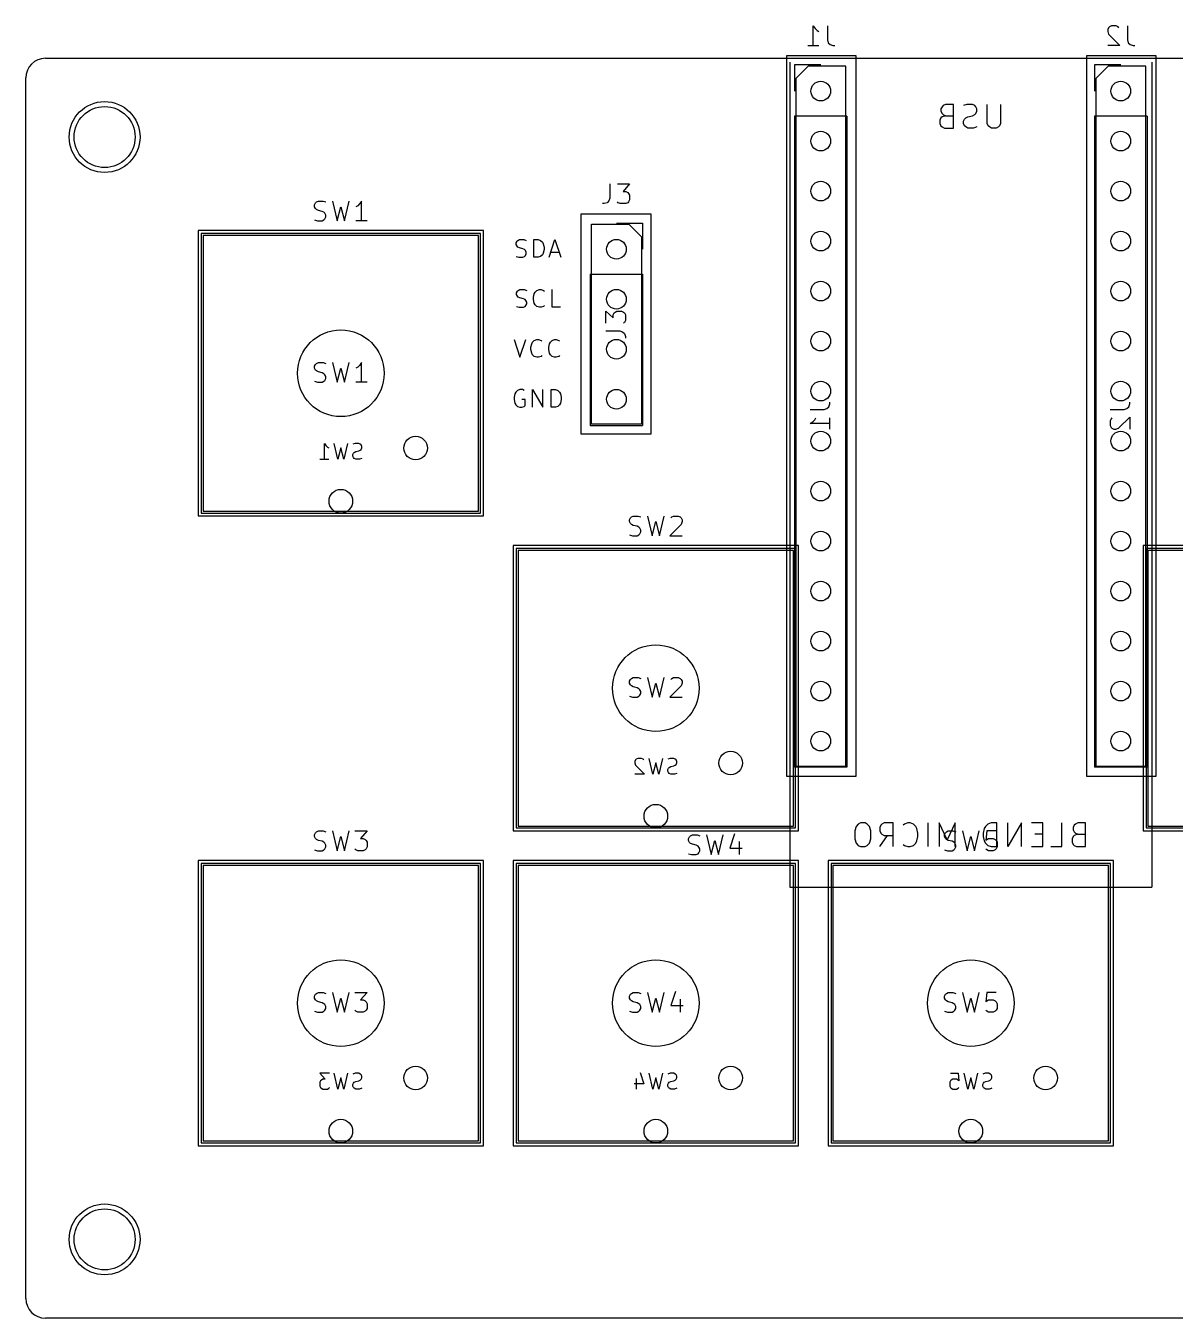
# Model space of a CAD drawing. Extents: x 0 to 96, y -64 to 1.6.
# Drawn here: x 0 to 58.4, y -64 to 1.6 of the extents above; entities that cross this region are included whole.
import ezdxf

# ---------------------------------------------------------------- set-up
doc = ezdxf.new("R2010")
doc.units = 0
for name, color, linetype in [('BLACK', 7, 'CONTINUOUS'), ('GRAY2', 8, 'CONTINUOUS'), ('GRAY3', 9, 'CONTINUOUS'), ('LORANGE', 41, 'CONTINUOUS'), ('LYELLOW', 51, 'CONTINUOUS'), ('WHITE', 7, 'CONTINUOUS')]:
    doc.layers.add(name, color=color, linetype=linetype)

msp = doc.modelspace()

# ---------------------------------------------------------------- linework, layer by layer
at = {"layer": 'BLACK'}
for centre, radius in [((40.38, -1.667), 0.5), ((55.62, -1.667), 0.5), ((4, -4), 1.549999), ((40.38, -4.207), 0.5), ((55.62, -4.207), 0.5), ((40.38, -6.747), 0.5), ((55.62, -6.747), 0.5), ((40.38, -9.287), 0.5), ((55.62, -9.287), 0.5), ((30, -9.7), 0.5), ((30, -12.24), 0.5), ((40.38, -11.827), 0.5), ((55.62, -11.827), 0.5), ((16, -16), 2.199999), ((30, -14.78), 0.5), ((40.38, -14.367), 0.5), ((55.62, -14.367), 0.5), ((40.38, -16.907), 0.5), ((55.62, -16.907), 0.5), ((30, -17.32), 0.5), ((40.38, -19.447), 0.5), ((55.62, -19.447), 0.5), ((19.8, -19.8), 0.6), ((40.38, -21.987), 0.5), ((55.62, -21.987), 0.5), ((16, -22.5), 0.6), ((40.38, -24.527), 0.5), ((55.62, -24.527), 0.5), ((40.38, -27.067), 0.5), ((55.62, -27.067), 0.5), ((40.38, -29.607), 0.5), ((55.62, -29.607), 0.5), ((32, -32), 2.199999), ((40.38, -32.147), 0.5), ((55.62, -32.147), 0.5), ((40.38, -34.687), 0.5), ((55.62, -34.687), 0.5), ((35.8, -35.8), 0.6), ((32, -38.5), 0.6), ((16, -48), 2.199999), ((32, -48), 2.199999), ((48, -48), 2.199999), ((19.8, -51.8), 0.6), ((35.8, -51.8), 0.6), ((51.8, -51.8), 0.6), ((16, -54.5), 0.6), ((32, -54.5), 0.6), ((48, -54.5), 0.6), ((4, -60), 1.549999)]:
    msp.add_circle(centre, radius, dxfattribs=at)
at = {"layer": 'GRAY2', "linetype": 'CONTINUOUS'}
for p, q in [((39.745, -0.397), (39.11, -1.032)), ((41.65, -0.397), (39.745, -0.397)), ((41.65, -35.957), (41.65, -0.397)), ((54.985, -0.397), (54.35, -1.032)), ((56.89, -0.397), (54.985, -0.397)), ((56.89, -35.957), (56.89, -0.397)), ((39.11, -1.032), (39.11, -35.957)), ((54.35, -1.032), (54.35, -35.957)), ((40.691961, -17.796047), (40.7872, -17.700809)), ((40.7872, -17.700809), (40.834819, -17.557952)), ((40.834819, -17.557952), (40.834819, -17.462714)), ((55.931961, -17.796047), (56.0272, -17.700809)), ((56.0272, -17.700809), (56.074819, -17.557952)), ((56.074819, -17.557952), (56.074819, -17.462714)), ((39.834819, -17.843666), (40.549104, -17.843666)), ((39.977676, -18.462714), (40.072914, -18.367476)), ((40.072914, -18.367476), (40.120533, -18.272238)), ((40.549104, -17.843666), (40.691961, -17.796047)), ((40.834819, -18.843666), (40.834819, -18.272238)), ((55.074819, -17.843666), (55.789104, -17.843666)), ((55.122438, -18.319857), (55.074819, -18.415095)), ((55.170057, -18.272238), (55.122438, -18.319857)), ((55.50339, -18.796047), (56.074819, -18.224619)), ((55.789104, -17.843666), (55.931961, -17.796047)), ((56.074819, -18.224619), (56.074819, -18.843666)), ((39.834819, -18.557952), (39.977676, -18.462714)), ((40.834819, -18.557952), (39.834819, -18.557952)), ((55.074819, -18.415095), (55.074819, -18.65319)), ((55.074819, -18.65319), (55.122438, -18.748428)), ((55.122438, -18.748428), (55.170057, -18.796047)), ((55.170057, -18.796047), (55.265295, -18.843666)), ((55.265295, -18.843666), (55.360533, -18.843666)), ((55.360533, -18.843666), (55.50339, -18.796047)), ((39.11, -35.957), (41.65, -35.957)), ((54.35, -35.957), (56.89, -35.957))]:
    msp.add_line(p, q, dxfattribs=at)
at = {"layer": 'GRAY3', "linetype": 'CONTINUOUS'}
for p, q in [((28.73, -8.43), (30.635, -8.43)), ((28.73, -18.59), (28.73, -8.43)), ((30.635, -8.43), (31.27, -9.065)), ((9, -9), (9, -23)), ((23, -9), (9, -9)), ((23, -23), (23, -9)), ((31.27, -9.065), (31.27, -18.59)), ((29.454819, -13.46238), (29.454819, -12.843333)), ((29.454819, -12.843333), (29.835771, -13.176666)), ((29.835771, -13.033809), (29.88339, -12.938571)), ((29.835771, -13.176666), (29.835771, -13.033809)), ((29.88339, -12.938571), (29.931009, -12.890952)), ((29.931009, -12.890952), (30.026247, -12.843333)), ((30.026247, -12.843333), (30.264342, -12.843333)), ((30.264342, -12.843333), (30.35958, -12.890952)), ((30.35958, -12.890952), (30.4072, -12.938571)), ((30.4072, -12.938571), (30.454819, -13.033809)), ((30.454819, -13.033809), (30.454819, -13.319523)), ((30.4072, -13.414761), (30.35958, -13.46238)), ((30.454819, -13.319523), (30.4072, -13.414761)), ((29.454819, -13.843333), (30.169104, -13.843333)), ((30.169104, -13.843333), (30.311961, -13.890952)), ((30.311961, -13.890952), (30.4072, -13.98619)), ((30.4072, -13.98619), (30.454819, -14.129047)), ((30.454819, -14.129047), (30.454819, -14.224285)), ((14.666667, -15.645295), (14.714286, -15.550057)), ((14.666667, -15.740533), (14.666667, -15.645295)), ((14.714286, -15.835771), (14.666667, -15.740533)), ((14.714286, -15.550057), (14.761905, -15.502438)), ((14.761905, -15.502438), (14.857143, -15.454819)), ((14.857143, -15.454819), (15.095238, -15.454819)), ((15.095238, -15.454819), (15.238095, -15.502438)), ((15.571429, -15.454819), (15.809524, -16.454819)), ((15.809524, -16.454819), (16, -15.740533)), ((16, -15.740533), (16.190476, -16.454819)), ((16.190476, -16.454819), (16.428572, -15.454819)), ((16.857143, -15.692914), (16.761905, -15.740533)), ((16.952381, -15.597676), (16.857143, -15.692914)), ((17.047619, -15.454819), (16.952381, -15.597676)), ((17.047619, -16.454819), (17.047619, -15.454819)), ((14.666667, -16.4072), (14.809524, -16.454819)), ((14.761905, -15.88339), (14.714286, -15.835771)), ((14.857143, -15.931009), (14.761905, -15.88339)), ((15.047619, -15.978628), (14.857143, -15.931009)), ((15.142857, -16.026247), (15.047619, -15.978628)), ((15.047619, -16.454819), (15.142857, -16.4072)), ((15.190476, -16.073866), (15.142857, -16.026247)), ((15.142857, -16.4072), (15.190476, -16.35958)), ((15.238095, -16.169104), (15.190476, -16.073866)), ((15.190476, -16.35958), (15.238095, -16.264342)), ((15.238095, -16.264342), (15.238095, -16.169104)), ((14.809524, -16.454819), (15.047619, -16.454819)), ((17.333333, -16.454819), (16.761905, -16.454819)), ((31.27, -18.59), (28.73, -18.59)), ((9, -23), (23, -23)), ((25, -25), (25, -39)), ((39, -25), (25, -25)), ((39, -39), (39, -25)), ((57, -25), (57, -39)), ((71, -25), (57, -25)), ((30.714286, -31.550057), (30.761905, -31.502438)), ((30.761905, -31.502438), (30.857143, -31.454819)), ((30.857143, -31.454819), (31.095238, -31.454819)), ((31.095238, -31.454819), (31.238095, -31.502438)), ((31.571429, -31.454819), (31.809524, -32.454819)), ((32.190476, -32.454819), (32.428572, -31.454819)), ((32.761905, -31.550057), (32.809524, -31.502438)), ((32.809524, -31.502438), (32.904762, -31.454819)), ((32.904762, -31.454819), (33.142857, -31.454819)), ((33.142857, -31.454819), (33.238095, -31.502438)), ((33.238095, -31.502438), (33.285714, -31.550057)), ((30.666667, -31.645295), (30.714286, -31.550057)), ((30.666667, -31.740533), (30.666667, -31.645295)), ((30.714286, -31.835771), (30.666667, -31.740533)), ((30.761905, -31.88339), (30.714286, -31.835771)), ((30.857143, -31.931009), (30.761905, -31.88339)), ((31.047619, -31.978628), (30.857143, -31.931009)), ((31.142857, -32.026247), (31.047619, -31.978628)), ((31.190476, -32.073866), (31.142857, -32.026247)), ((31.238095, -32.169104), (31.190476, -32.073866)), ((31.809524, -32.454819), (32, -31.740533)), ((32, -31.740533), (32.190476, -32.454819)), ((33.285714, -31.88339), (32.714286, -32.454819)), ((33.285714, -31.550057), (33.333333, -31.645295)), ((33.333333, -31.740533), (33.285714, -31.88339)), ((33.333333, -31.645295), (33.333333, -31.740533)), ((30.666667, -32.4072), (30.809524, -32.454819)), ((30.809524, -32.454819), (31.047619, -32.454819)), ((31.047619, -32.454819), (31.142857, -32.4072)), ((31.142857, -32.4072), (31.190476, -32.35958)), ((31.190476, -32.35958), (31.238095, -32.264342)), ((31.238095, -32.264342), (31.238095, -32.169104)), ((32.714286, -32.454819), (33.333333, -32.454819)), ((25, -39), (39, -39)), ((57, -39), (71, -39)), ((9, -41), (9, -55)), ((23, -41), (9, -41)), ((23, -55), (23, -41)), ((25, -41), (25, -55)), ((39, -41), (25, -41)), ((39, -55), (39, -41)), ((41, -41), (41, -55)), ((55, -41), (41, -41)), ((55, -55), (55, -41)), ((14.666667, -47.645295), (14.714286, -47.550057)), ((14.666667, -47.740533), (14.666667, -47.645295)), ((14.714286, -47.835771), (14.666667, -47.740533)), ((14.714286, -47.550057), (14.761905, -47.502438)), ((14.761905, -47.88339), (14.714286, -47.835771)), ((14.761905, -47.502438), (14.857143, -47.454819)), ((14.857143, -47.931009), (14.761905, -47.88339)), ((14.857143, -47.454819), (15.095238, -47.454819)), ((15.095238, -47.454819), (15.238095, -47.502438)), ((15.571429, -47.454819), (15.809524, -48.454819)), ((15.809524, -48.454819), (16, -47.740533)), ((16, -47.740533), (16.190476, -48.454819)), ((16.190476, -48.454819), (16.428572, -47.454819)), ((16.714286, -47.454819), (17.333333, -47.454819)), ((17.333333, -47.454819), (17, -47.835771)), ((17, -47.835771), (17.142857, -47.835771)), ((17.142857, -47.835771), (17.238095, -47.88339)), ((17.238095, -47.88339), (17.285714, -47.931009)), ((30.666667, -47.645295), (30.714286, -47.550057)), ((30.666667, -47.740533), (30.666667, -47.645295)), ((30.714286, -47.835771), (30.666667, -47.740533)), ((30.714286, -47.550057), (30.761905, -47.502438)), ((30.761905, -47.88339), (30.714286, -47.835771)), ((30.761905, -47.502438), (30.857143, -47.454819)), ((30.857143, -47.931009), (30.761905, -47.88339)), ((30.857143, -47.454819), (31.095238, -47.454819)), ((31.095238, -47.454819), (31.238095, -47.502438)), ((31.571429, -47.454819), (31.809524, -48.454819)), ((31.809524, -48.454819), (32, -47.740533)), ((32, -47.740533), (32.190476, -48.454819)), ((32.190476, -48.454819), (32.428572, -47.454819)), ((33, -47.4072), (32.761905, -48.121485)), ((33.238095, -47.788152), (33.238095, -48.454819)), ((46.666667, -47.645295), (46.714286, -47.550057)), ((46.666667, -47.740533), (46.666667, -47.645295)), ((46.714286, -47.835771), (46.666667, -47.740533)), ((46.714286, -47.550057), (46.761905, -47.502438)), ((46.761905, -47.88339), (46.714286, -47.835771)), ((46.761905, -47.502438), (46.857143, -47.454819)), ((46.857143, -47.931009), (46.761905, -47.88339)), ((46.857143, -47.454819), (47.095238, -47.454819)), ((47.095238, -47.454819), (47.238095, -47.502438)), ((47.571429, -47.454819), (47.809524, -48.454819)), ((47.809524, -48.454819), (48, -47.740533)), ((48, -47.740533), (48.190476, -48.454819)), ((48.190476, -48.454819), (48.428572, -47.454819)), ((48.809524, -47.454819), (48.761905, -47.931009)), ((48.761905, -47.931009), (48.809524, -47.88339)), ((49.285714, -47.454819), (48.809524, -47.454819)), ((48.809524, -47.88339), (48.904762, -47.835771)), ((48.904762, -47.835771), (49.142857, -47.835771)), ((49.142857, -47.835771), (49.238095, -47.88339)), ((49.238095, -47.88339), (49.285714, -47.931009)), ((14.666667, -48.4072), (14.809524, -48.454819)), ((14.809524, -48.454819), (15.047619, -48.454819)), ((15.047619, -47.978628), (14.857143, -47.931009)), ((15.142857, -48.026247), (15.047619, -47.978628)), ((15.047619, -48.454819), (15.142857, -48.4072)), ((15.190476, -48.073866), (15.142857, -48.026247)), ((15.142857, -48.4072), (15.190476, -48.35958)), ((15.238095, -48.169104), (15.190476, -48.073866)), ((15.190476, -48.35958), (15.238095, -48.264342)), ((15.238095, -48.264342), (15.238095, -48.169104)), ((16.761905, -48.4072), (16.714286, -48.35958)), ((16.857143, -48.454819), (16.761905, -48.4072)), ((17.142857, -48.454819), (16.857143, -48.454819)), ((17.238095, -48.4072), (17.142857, -48.454819)), ((17.285714, -48.35958), (17.238095, -48.4072)), ((17.285714, -47.931009), (17.333333, -48.026247)), ((17.333333, -48.264342), (17.285714, -48.35958)), ((17.333333, -48.026247), (17.333333, -48.264342)), ((30.666667, -48.4072), (30.809524, -48.454819)), ((30.809524, -48.454819), (31.047619, -48.454819)), ((31.047619, -47.978628), (30.857143, -47.931009)), ((31.142857, -48.026247), (31.047619, -47.978628)), ((31.047619, -48.454819), (31.142857, -48.4072)), ((31.190476, -48.073866), (31.142857, -48.026247)), ((31.142857, -48.4072), (31.190476, -48.35958)), ((31.238095, -48.169104), (31.190476, -48.073866)), ((31.190476, -48.35958), (31.238095, -48.264342)), ((31.238095, -48.264342), (31.238095, -48.169104)), ((32.761905, -48.121485), (33.380952, -48.121485)), ((46.666667, -48.4072), (46.809524, -48.454819)), ((46.809524, -48.454819), (47.047619, -48.454819)), ((47.047619, -47.978628), (46.857143, -47.931009)), ((47.142857, -48.026247), (47.047619, -47.978628)), ((47.047619, -48.454819), (47.142857, -48.4072)), ((47.190476, -48.073866), (47.142857, -48.026247)), ((47.142857, -48.4072), (47.190476, -48.35958)), ((47.238095, -48.169104), (47.190476, -48.073866)), ((47.190476, -48.35958), (47.238095, -48.264342)), ((47.238095, -48.264342), (47.238095, -48.169104)), ((48.809524, -48.4072), (48.761905, -48.35958)), ((48.904762, -48.454819), (48.809524, -48.4072)), ((49.142857, -48.454819), (48.904762, -48.454819)), ((49.238095, -48.4072), (49.142857, -48.454819)), ((49.285714, -48.35958), (49.238095, -48.4072)), ((49.285714, -47.931009), (49.333333, -48.026247)), ((49.333333, -48.264342), (49.285714, -48.35958)), ((49.333333, -48.026247), (49.333333, -48.264342)), ((9, -55), (23, -55)), ((25, -55), (39, -55)), ((41, -55), (55, -55))]:
    msp.add_line(p, q, dxfattribs=at)
at = {"layer": 'LORANGE', "linetype": 'CONTINUOUS'}
for p, q in [((39.999047, 0.64818), (39.999047, 1.64818)), ((39.999047, 1.64818), (40.094285, 1.505323)), ((40.094285, 1.505323), (40.189523, 1.410085)), ((40.189523, 1.410085), (40.284761, 1.362466)), ((40.713333, 1.64818), (40.713333, 0.933895)), ((55.000952, 1.552942), (54.953333, 1.457704)), ((54.953333, 1.457704), (54.953333, 1.362466)), ((54.953333, 1.362466), (55.000952, 1.219609)), ((55.048571, 1.600561), (55.000952, 1.552942)), ((55.143809, 1.64818), (55.048571, 1.600561)), ((55.381904, 1.64818), (55.143809, 1.64818)), ((55.477142, 1.600561), (55.381904, 1.64818)), ((55.524761, 1.552942), (55.477142, 1.600561)), ((55.953333, 1.64818), (55.953333, 0.933895)), ((40.713333, 0.933895), (40.760952, 0.791038)), ((40.760952, 0.791038), (40.85619, 0.6958)), ((40.85619, 0.6958), (40.999047, 0.64818)), ((55.000952, 1.219609), (55.57238, 0.64818)), ((55.953333, 0.933895), (56.000952, 0.791038)), ((56.000952, 0.791038), (56.09619, 0.6958)), ((56.09619, 0.6958), (56.239047, 0.64818)), ((39.713333, 0.64818), (40.284761, 0.64818)), ((40.999047, 0.64818), (41.094285, 0.64818)), ((55.57238, 0.64818), (54.953333, 0.64818)), ((56.239047, 0.64818), (56.334285, 0.64818)), ((38.8, -0.2), (38.8, -42.1)), ((39.05, -0.337), (39.05, -1.667)), ((40.38, -0.337), (39.05, -0.337)), ((54.29, -0.337), (54.29, -1.667)), ((55.62, -0.337), (54.29, -0.337)), ((57.2, -0.2), (57.2, -42.1)), ((46.542857, -2.459028), (46.485714, -2.573314)), ((46.485714, -2.573314), (46.485714, -2.6876)), ((46.6, -2.401885), (46.542857, -2.459028)), ((46.714285, -2.344742), (46.6, -2.401885)), ((47.114285, -2.344742), (46.714285, -2.344742)), ((47.114285, -3.544742), (47.114285, -2.344742)), ((47.799999, -2.344742), (47.628571, -2.401885)), ((48.085714, -2.344742), (47.799999, -2.344742)), ((48.199999, -2.401885), (48.085714, -2.344742)), ((48.257142, -2.459028), (48.199999, -2.401885)), ((48.314285, -2.573314), (48.257142, -2.459028)), ((48.314285, -2.6876), (48.314285, -2.573314)), ((48.828571, -3.316171), (48.828571, -2.344742)), ((49.514285, -2.344742), (49.514285, -3.316171)), ((39.05, -2.937), (39.05, -36.017)), ((41.71, -2.937), (39.05, -2.937)), ((41.71, -2.937), (41.71, -36.017)), ((46.485714, -3.030457), (46.428571, -3.144742)), ((46.428571, -3.144742), (46.428571, -3.316171)), ((46.485714, -2.6876), (46.542857, -2.801885)), ((46.542857, -2.973314), (46.485714, -3.030457)), ((46.542857, -2.801885), (46.6, -2.859028)), ((46.714285, -2.916171), (46.542857, -2.973314)), ((46.6, -2.859028), (46.714285, -2.916171)), ((46.714285, -2.916171), (47.114285, -2.916171)), ((47.628571, -3.201885), (47.685714, -3.0876)), ((47.628571, -3.316171), (47.628571, -3.201885)), ((47.685714, -3.0876), (47.742857, -3.030457)), ((47.742857, -3.030457), (47.857142, -2.973314)), ((47.857142, -2.973314), (48.085714, -2.916171)), ((48.085714, -2.916171), (48.199999, -2.859028)), ((48.199999, -2.859028), (48.257142, -2.801885)), ((48.257142, -2.801885), (48.314285, -2.6876)), ((54.29, -2.937), (54.29, -36.017)), ((56.95, -2.937), (54.29, -2.937)), ((56.95, -2.937), (56.95, -36.017)), ((46.428571, -3.316171), (46.485714, -3.430457)), ((46.485714, -3.430457), (46.542857, -3.4876)), ((46.542857, -3.4876), (46.657142, -3.544742)), ((46.657142, -3.544742), (47.114285, -3.544742)), ((47.685714, -3.430457), (47.628571, -3.316171)), ((47.742857, -3.4876), (47.685714, -3.430457)), ((47.857142, -3.544742), (47.742857, -3.4876)), ((48.142857, -3.544742), (47.857142, -3.544742)), ((48.314285, -3.4876), (48.142857, -3.544742)), ((48.885714, -3.430457), (48.828571, -3.316171)), ((48.942857, -3.4876), (48.885714, -3.430457)), ((49.057142, -3.544742), (48.942857, -3.4876)), ((49.285714, -3.544742), (49.057142, -3.544742)), ((49.4, -3.4876), (49.285714, -3.544742)), ((49.457142, -3.430457), (49.4, -3.4876)), ((49.514285, -3.316171), (49.457142, -3.430457)), ((15.161904, -20.362295), (15.161904, -19.562295)), ((15.161904, -19.562295), (15.238095, -19.67658)), ((15.238095, -19.67658), (15.314285, -19.752771)), ((15.847619, -20.362295), (15.657143, -19.562295)), ((16.342857, -19.562295), (16.152381, -20.362295)), ((16.723809, -19.562295), (16.609524, -19.60039)), ((16.914286, -19.562295), (16.723809, -19.562295)), ((16.990476, -19.60039), (16.914286, -19.562295)), ((17.028571, -19.638485), (16.990476, -19.60039)), ((17.066667, -19.714676), (17.028571, -19.638485)), ((15.314285, -19.752771), (15.390476, -19.790866)), ((16, -19.790866), (15.847619, -20.362295)), ((16.152381, -20.362295), (16, -19.790866)), ((16.609524, -20.133723), (16.647619, -20.057533)), ((16.609524, -20.209914), (16.609524, -20.133723)), ((16.647619, -20.286104), (16.609524, -20.209914)), ((16.647619, -20.057533), (16.685714, -20.019438)), ((16.685714, -20.3242), (16.647619, -20.286104)), ((16.685714, -20.019438), (16.761905, -19.981342)), ((16.761905, -20.362295), (16.685714, -20.3242)), ((16.761905, -19.981342), (16.914286, -19.943247)), ((16.914286, -19.943247), (16.990476, -19.905152)), ((17.066667, -20.3242), (16.952381, -20.362295)), ((16.990476, -19.905152), (17.028571, -19.867057)), ((17.028571, -19.867057), (17.066667, -19.790866)), ((17.066667, -19.790866), (17.066667, -19.714676)), ((14.933333, -20.362295), (15.390476, -20.362295)), ((16.952381, -20.362295), (16.761905, -20.362295)), ((30.971428, -35.638485), (30.933333, -35.714676)), ((30.933333, -35.714676), (30.933333, -35.790866)), ((30.933333, -35.790866), (30.971428, -35.905152)), ((31.009523, -35.60039), (30.971428, -35.638485)), ((30.971428, -35.905152), (31.428571, -36.362295)), ((31.085714, -35.562295), (31.009523, -35.60039)), ((31.27619, -35.562295), (31.085714, -35.562295)), ((31.35238, -35.60039), (31.27619, -35.562295)), ((31.390476, -35.638485), (31.35238, -35.60039)), ((31.847619, -36.362295), (31.657143, -35.562295)), ((32, -35.790866), (31.847619, -36.362295)), ((32.152381, -36.362295), (32, -35.790866)), ((32.342857, -35.562295), (32.152381, -36.362295)), ((32.723809, -35.562295), (32.609524, -35.60039)), ((32.609524, -36.133723), (32.647619, -36.057533)), ((32.647619, -36.057533), (32.685714, -36.019438)), ((32.685714, -36.019438), (32.761905, -35.981342)), ((32.914286, -35.562295), (32.723809, -35.562295)), ((32.761905, -35.981342), (32.914286, -35.943247)), ((32.990476, -35.60039), (32.914286, -35.562295)), ((32.914286, -35.943247), (32.990476, -35.905152)), ((33.028571, -35.638485), (32.990476, -35.60039)), ((32.990476, -35.905152), (33.028571, -35.867057)), ((33.066667, -35.714676), (33.028571, -35.638485)), ((33.028571, -35.867057), (33.066667, -35.790866)), ((33.066667, -35.790866), (33.066667, -35.714676)), ((41.71, -36.017), (39.05, -36.017)), ((56.95, -36.017), (54.29, -36.017)), ((31.428571, -36.362295), (30.933333, -36.362295)), ((32.609524, -36.209914), (32.609524, -36.133723)), ((32.647619, -36.286104), (32.609524, -36.209914)), ((32.685714, -36.3242), (32.647619, -36.286104)), ((32.761905, -36.362295), (32.685714, -36.3242)), ((32.952381, -36.362295), (32.761905, -36.362295)), ((33.066667, -36.3242), (32.952381, -36.362295)), ((42.171427, -39.016171), (42.114284, -39.244742)), ((42.114284, -39.244742), (42.114284, -39.644742)), ((42.285713, -38.901885), (42.171427, -39.016171)), ((42.399998, -38.844742), (42.285713, -38.901885)), ((42.62857, -38.844742), (42.399998, -38.844742)), ((42.742856, -38.901885), (42.62857, -38.844742)), ((42.857141, -39.016171), (42.742856, -38.901885)), ((42.914284, -39.244742), (42.857141, -39.016171)), ((42.914284, -39.644742), (42.914284, -39.244742)), ((43.42857, -38.959028), (43.371427, -39.073314)), ((43.371427, -39.073314), (43.371427, -39.244742)), ((43.371427, -39.244742), (43.42857, -39.359028)), ((43.485713, -38.901885), (43.42857, -38.959028)), ((43.42857, -39.359028), (43.485713, -39.416171)), ((43.599998, -38.844742), (43.485713, -38.901885)), ((44.057141, -38.844742), (43.599998, -38.844742)), ((44.057141, -40.044742), (44.057141, -38.844742)), ((44.62857, -38.901885), (44.571427, -38.959028)), ((44.799998, -38.844742), (44.62857, -38.901885)), ((44.914284, -38.844742), (44.799998, -38.844742)), ((45.085713, -38.901885), (44.914284, -38.844742)), ((45.199998, -39.016171), (45.085713, -38.901885)), ((45.257141, -39.130457), (45.199998, -39.016171)), ((45.314284, -39.359028), (45.257141, -39.130457)), ((45.314284, -39.530457), (45.314284, -39.359028)), ((45.82857, -40.044742), (45.82857, -38.844742)), ((46.799999, -39.701885), (46.399999, -38.844742)), ((46.399999, -38.844742), (46.399999, -40.044742)), ((47.199999, -38.844742), (46.799999, -39.701885)), ((47.199999, -40.044742), (47.199999, -38.844742)), ((48.685714, -39.130457), (48.628571, -39.359028)), ((48.628571, -39.359028), (48.628571, -39.530457)), ((48.742857, -39.016171), (48.685714, -39.130457)), ((48.857142, -38.901885), (48.742857, -39.016171)), ((49.028571, -38.844742), (48.857142, -38.901885)), ((49.314285, -38.844742), (49.028571, -38.844742)), ((49.314285, -40.044742), (49.314285, -38.844742)), ((50.571428, -38.844742), (49.885714, -40.044742)), ((49.885714, -40.044742), (49.885714, -38.844742)), ((50.571428, -40.044742), (50.571428, -38.844742)), ((51.657142, -38.844742), (51.085714, -38.844742)), ((51.657142, -40.044742), (51.657142, -38.844742)), ((52.628571, -40.044742), (52.628571, -38.844742)), ((53.257143, -38.959028), (53.2, -39.073314)), ((53.2, -39.073314), (53.2, -39.1876)), ((53.2, -39.1876), (53.257143, -39.301885)), ((53.314286, -38.901885), (53.257143, -38.959028)), ((53.257143, -39.301885), (53.314286, -39.359028)), ((53.428571, -38.844742), (53.314286, -38.901885)), ((53.314286, -39.359028), (53.428571, -39.416171)), ((53.828571, -38.844742), (53.428571, -38.844742)), ((53.828571, -40.044742), (53.828571, -38.844742)), ((42.114284, -39.644742), (42.171427, -39.873314)), ((42.171427, -39.873314), (42.285713, -39.9876)), ((42.285713, -39.9876), (42.399998, -40.044742)), ((42.399998, -40.044742), (42.62857, -40.044742)), ((42.62857, -40.044742), (42.742856, -39.9876)), ((42.742856, -39.9876), (42.857141, -39.873314)), ((42.857141, -39.873314), (42.914284, -39.644742)), ((43.371427, -40.044742), (43.771427, -39.473314)), ((43.485713, -39.416171), (43.599998, -39.473314)), ((43.599998, -39.473314), (44.057141, -39.473314)), ((44.571427, -39.930457), (44.62857, -39.9876)), ((44.62857, -39.9876), (44.799998, -40.044742)), ((44.799998, -40.044742), (44.914284, -40.044742)), ((44.914284, -40.044742), (45.085713, -39.9876)), ((45.085713, -39.9876), (45.199998, -39.873314)), ((45.199998, -39.873314), (45.257141, -39.759028)), ((45.257141, -39.759028), (45.314284, -39.530457)), ((48.628571, -39.530457), (48.685714, -39.759028)), ((48.685714, -39.759028), (48.742857, -39.873314)), ((48.742857, -39.873314), (48.857142, -39.9876)), ((48.857142, -39.9876), (49.028571, -40.044742)), ((49.028571, -40.044742), (49.314285, -40.044742)), ((51.085714, -40.044742), (51.657142, -40.044742)), ((51.657142, -39.416171), (51.257142, -39.416171)), ((52.057143, -40.044742), (52.628571, -40.044742)), ((53.2, -39.530457), (53.142857, -39.644742)), ((53.142857, -39.644742), (53.142857, -39.816171)), ((53.142857, -39.816171), (53.2, -39.930457)), ((53.257143, -39.473314), (53.2, -39.530457)), ((53.2, -39.930457), (53.257143, -39.9876)), ((53.428571, -39.416171), (53.257143, -39.473314)), ((53.257143, -39.9876), (53.371428, -40.044742)), ((53.371428, -40.044742), (53.828571, -40.044742)), ((53.428571, -39.416171), (53.828571, -39.416171)), ((38.8, -42.1), (57.2, -42.1)), ((15.428571, -51.562295), (14.933333, -51.562295)), ((14.933333, -51.562295), (15.199999, -51.867057)), ((15.847619, -52.362295), (15.657143, -51.562295)), ((16, -51.790866), (15.847619, -52.362295)), ((16.152381, -52.362295), (16, -51.790866)), ((16.342857, -51.562295), (16.152381, -52.362295)), ((16.723809, -51.562295), (16.609524, -51.60039)), ((16.914286, -51.562295), (16.723809, -51.562295)), ((16.990476, -51.60039), (16.914286, -51.562295)), ((17.028571, -51.638485), (16.990476, -51.60039)), ((17.066667, -51.714676), (17.028571, -51.638485)), ((17.028571, -51.867057), (17.066667, -51.790866)), ((17.066667, -51.790866), (17.066667, -51.714676)), ((31.009523, -51.828961), (31.009523, -52.362295)), ((31.199999, -51.5242), (31.390476, -52.095628)), ((31.847619, -52.362295), (31.657143, -51.562295)), ((32, -51.790866), (31.847619, -52.362295)), ((32.152381, -52.362295), (32, -51.790866)), ((32.342857, -51.562295), (32.152381, -52.362295)), ((32.723809, -51.562295), (32.609524, -51.60039)), ((32.914286, -51.562295), (32.723809, -51.562295)), ((32.990476, -51.60039), (32.914286, -51.562295)), ((33.028571, -51.638485), (32.990476, -51.60039)), ((33.066667, -51.714676), (33.028571, -51.638485)), ((33.028571, -51.867057), (33.066667, -51.790866)), ((33.066667, -51.790866), (33.066667, -51.714676)), ((46.971428, -51.562295), (47.35238, -51.562295)), ((47.35238, -51.562295), (47.390476, -51.943247)), ((47.847619, -52.362295), (47.657143, -51.562295)), ((48, -51.790866), (47.847619, -52.362295)), ((48.152381, -52.362295), (48, -51.790866)), ((48.342857, -51.562295), (48.152381, -52.362295)), ((48.723809, -51.562295), (48.609524, -51.60039)), ((48.914286, -51.562295), (48.723809, -51.562295)), ((48.990476, -51.60039), (48.914286, -51.562295)), ((49.028571, -51.638485), (48.990476, -51.60039)), ((49.066667, -51.714676), (49.028571, -51.638485)), ((49.028571, -51.867057), (49.066667, -51.790866)), ((49.066667, -51.790866), (49.066667, -51.714676)), ((14.971428, -51.943247), (14.933333, -52.019438)), ((14.933333, -52.019438), (14.933333, -52.209914)), ((14.933333, -52.209914), (14.971428, -52.286104)), ((15.009523, -51.905152), (14.971428, -51.943247)), ((14.971428, -52.286104), (15.009523, -52.3242)), ((15.085714, -51.867057), (15.009523, -51.905152)), ((15.009523, -52.3242), (15.085714, -52.362295)), ((15.199999, -51.867057), (15.085714, -51.867057)), ((15.085714, -52.362295), (15.314285, -52.362295)), ((15.314285, -52.362295), (15.390476, -52.3242)), ((15.390476, -52.3242), (15.428571, -52.286104)), ((16.609524, -52.133723), (16.647619, -52.057533)), ((16.609524, -52.209914), (16.609524, -52.133723)), ((16.647619, -52.286104), (16.609524, -52.209914)), ((16.647619, -52.057533), (16.685714, -52.019438)), ((16.685714, -52.3242), (16.647619, -52.286104)), ((16.685714, -52.019438), (16.761905, -51.981342)), ((16.761905, -52.362295), (16.685714, -52.3242)), ((16.761905, -51.981342), (16.914286, -51.943247)), ((16.952381, -52.362295), (16.761905, -52.362295)), ((16.914286, -51.943247), (16.990476, -51.905152)), ((17.066667, -52.3242), (16.952381, -52.362295)), ((16.990476, -51.905152), (17.028571, -51.867057)), ((31.390476, -52.095628), (30.895237, -52.095628)), ((32.609524, -52.133723), (32.647619, -52.057533)), ((32.609524, -52.209914), (32.609524, -52.133723)), ((32.647619, -52.286104), (32.609524, -52.209914)), ((32.647619, -52.057533), (32.685714, -52.019438)), ((32.685714, -52.3242), (32.647619, -52.286104)), ((32.685714, -52.019438), (32.761905, -51.981342)), ((32.761905, -52.362295), (32.685714, -52.3242)), ((32.761905, -51.981342), (32.914286, -51.943247)), ((32.952381, -52.362295), (32.761905, -52.362295)), ((32.914286, -51.943247), (32.990476, -51.905152)), ((33.066667, -52.3242), (32.952381, -52.362295)), ((32.990476, -51.905152), (33.028571, -51.867057)), ((46.971428, -51.943247), (46.933333, -52.019438)), ((46.933333, -52.019438), (46.933333, -52.209914)), ((46.933333, -52.209914), (46.971428, -52.286104)), ((47.009523, -51.905152), (46.971428, -51.943247)), ((46.971428, -52.286104), (47.009523, -52.3242)), ((47.085714, -51.867057), (47.009523, -51.905152)), ((47.009523, -52.3242), (47.085714, -52.362295)), ((47.27619, -51.867057), (47.085714, -51.867057)), ((47.085714, -52.362295), (47.27619, -52.362295)), ((47.35238, -51.905152), (47.27619, -51.867057)), ((47.27619, -52.362295), (47.35238, -52.3242)), ((47.390476, -51.943247), (47.35238, -51.905152)), ((47.35238, -52.3242), (47.390476, -52.286104)), ((48.609524, -52.133723), (48.647619, -52.057533)), ((48.609524, -52.209914), (48.609524, -52.133723)), ((48.647619, -52.286104), (48.609524, -52.209914)), ((48.647619, -52.057533), (48.685714, -52.019438)), ((48.685714, -52.3242), (48.647619, -52.286104)), ((48.685714, -52.019438), (48.761905, -51.981342)), ((48.761905, -52.362295), (48.685714, -52.3242)), ((48.761905, -51.981342), (48.914286, -51.943247)), ((48.952381, -52.362295), (48.761905, -52.362295)), ((48.914286, -51.943247), (48.990476, -51.905152)), ((49.066667, -52.3242), (48.952381, -52.362295)), ((48.990476, -51.905152), (49.028571, -51.867057))]:
    msp.add_line(p, q, dxfattribs=at)
at = {"layer": 'LYELLOW', "linetype": 'CONTINUOUS'}
for p, q in [((29.666666, -6.384819), (29.666666, -7.099104)), ((30.047619, -6.384819), (30.666666, -6.384819)), ((30.666666, -6.384819), (30.333333, -6.765771)), ((29.666666, -7.099104), (29.619047, -7.241961)), ((30.333333, -6.765771), (30.47619, -6.765771)), ((30.47619, -6.765771), (30.571428, -6.81339)), ((30.571428, -6.81339), (30.619047, -6.861009)), ((30.619047, -6.861009), (30.666666, -6.956247)), ((30.666666, -7.194342), (30.619047, -7.28958)), ((30.666666, -6.956247), (30.666666, -7.194342)), ((14.666667, -7.442695), (14.714286, -7.347457)), ((14.666667, -7.537933), (14.666667, -7.442695)), ((14.714286, -7.633171), (14.666667, -7.537933)), ((14.714286, -7.347457), (14.761905, -7.299838)), ((14.761905, -7.68079), (14.714286, -7.633171)), ((14.761905, -7.299838), (14.857143, -7.252219)), ((14.857143, -7.728409), (14.761905, -7.68079)), ((14.857143, -7.252219), (15.095238, -7.252219)), ((15.047619, -7.776028), (14.857143, -7.728409)), ((15.142857, -7.823647), (15.047619, -7.776028)), ((15.095238, -7.252219), (15.238095, -7.299838)), ((15.190476, -7.871266), (15.142857, -7.823647)), ((15.238095, -7.966504), (15.190476, -7.871266)), ((15.571429, -7.252219), (15.809524, -8.252219)), ((15.809524, -8.252219), (16, -7.537933)), ((16, -7.537933), (16.190476, -8.252219)), ((16.190476, -8.252219), (16.428572, -7.252219)), ((16.857143, -7.490314), (16.761905, -7.537933)), ((16.952381, -7.395076), (16.857143, -7.490314)), ((17.047619, -7.252219), (16.952381, -7.395076)), ((17.047619, -8.252219), (17.047619, -7.252219)), ((29.380952, -7.384819), (29.285714, -7.384819)), ((29.523809, -7.3372), (29.380952, -7.384819)), ((29.619047, -7.241961), (29.523809, -7.3372)), ((30.095238, -7.3372), (30.047619, -7.28958)), ((30.190476, -7.384819), (30.095238, -7.3372)), ((30.47619, -7.384819), (30.190476, -7.384819)), ((30.571428, -7.3372), (30.47619, -7.384819)), ((30.619047, -7.28958), (30.571428, -7.3372)), ((14.666667, -8.2046), (14.809524, -8.252219)), ((14.809524, -8.252219), (15.047619, -8.252219)), ((15.047619, -8.252219), (15.142857, -8.2046)), ((15.142857, -8.2046), (15.190476, -8.15698)), ((15.190476, -8.15698), (15.238095, -8.061742)), ((15.238095, -8.061742), (15.238095, -7.966504)), ((17.333333, -8.252219), (16.761905, -8.252219)), ((30, -8.37), (31.33, -8.37)), ((31.33, -8.37), (31.33, -9.7)), ((8.9, -8.9), (8.9, -23.1)), ((23.1, -8.9), (8.9, -8.9)), ((23.1, -23.1), (23.1, -8.9)), ((24.907142, -9.377385), (24.949999, -9.291671)), ((24.907142, -9.4631), (24.907142, -9.377385)), ((24.949999, -9.548814), (24.907142, -9.4631)), ((24.949999, -9.291671), (24.992856, -9.248814)), ((24.992856, -9.591671), (24.949999, -9.548814)), ((24.992856, -9.248814), (25.078571, -9.205957)), ((25.078571, -9.634528), (24.992856, -9.591671)), ((25.078571, -9.205957), (25.292856, -9.205957)), ((25.249999, -9.677385), (25.078571, -9.634528)), ((25.335714, -9.720242), (25.249999, -9.677385)), ((25.292856, -9.205957), (25.421428, -9.248814)), ((25.378571, -9.7631), (25.335714, -9.720242)), ((25.421428, -9.848814), (25.378571, -9.7631)), ((25.807142, -10.105957), (25.807142, -9.205957)), ((25.807142, -9.205957), (26.021428, -9.205957)), ((26.021428, -9.205957), (26.149999, -9.248814)), ((26.149999, -9.248814), (26.235714, -9.334528)), ((26.235714, -9.334528), (26.278571, -9.420242)), ((26.278571, -9.420242), (26.321428, -9.591671)), ((26.321428, -9.720242), (26.278571, -9.891671)), ((26.321428, -9.591671), (26.321428, -9.720242)), ((26.578571, -10.105957), (26.878571, -9.205957)), ((26.878571, -9.205957), (27.178571, -10.105957)), ((24.907142, -10.0631), (25.035714, -10.105957)), ((25.035714, -10.105957), (25.249999, -10.105957)), ((25.249999, -10.105957), (25.335714, -10.0631)), ((25.335714, -10.0631), (25.378571, -10.020242)), ((25.378571, -10.020242), (25.421428, -9.934528)), ((25.421428, -9.934528), (25.421428, -9.848814)), ((26.021428, -10.105957), (25.807142, -10.105957)), ((26.149999, -10.0631), (26.021428, -10.105957)), ((26.235714, -9.977385), (26.149999, -10.0631)), ((26.278571, -9.891671), (26.235714, -9.977385)), ((26.664285, -9.848814), (27.092857, -9.848814)), ((28.67, -10.97), (28.67, -18.65)), ((28.67, -10.97), (31.33, -10.97)), ((31.33, -10.97), (31.33, -18.65)), ((24.971428, -11.831671), (25.014285, -11.788814)), ((25.014285, -11.788814), (25.1, -11.745957)), ((25.1, -11.745957), (25.314285, -11.745957)), ((25.314285, -11.745957), (25.442857, -11.788814)), ((25.871428, -11.874528), (25.957143, -11.788814)), ((25.957143, -11.788814), (26.085714, -11.745957)), ((26.085714, -11.745957), (26.171428, -11.745957)), ((26.171428, -11.745957), (26.3, -11.788814)), ((26.3, -11.788814), (26.342857, -11.831671)), ((26.728571, -12.645957), (26.728571, -11.745957)), ((24.928571, -11.917385), (24.971428, -11.831671)), ((24.928571, -12.0031), (24.928571, -11.917385)), ((24.971428, -12.088814), (24.928571, -12.0031)), ((25.014285, -12.131671), (24.971428, -12.088814)), ((25.1, -12.174528), (25.014285, -12.131671)), ((25.271428, -12.217385), (25.1, -12.174528)), ((25.357143, -12.260242), (25.271428, -12.217385)), ((25.4, -12.3031), (25.357143, -12.260242)), ((25.442857, -12.388814), (25.4, -12.3031)), ((25.442857, -12.474528), (25.442857, -12.388814)), ((25.785714, -12.131671), (25.828571, -11.960242)), ((25.785714, -12.260242), (25.785714, -12.131671)), ((25.828571, -12.431671), (25.785714, -12.260242)), ((25.828571, -11.960242), (25.871428, -11.874528)), ((25.871428, -12.517385), (25.828571, -12.431671)), ((24.928571, -12.6031), (25.057143, -12.645957)), ((25.057143, -12.645957), (25.271428, -12.645957)), ((25.271428, -12.645957), (25.357143, -12.6031)), ((25.357143, -12.6031), (25.4, -12.560242)), ((25.4, -12.560242), (25.442857, -12.474528)), ((25.957143, -12.6031), (25.871428, -12.517385)), ((26.085714, -12.645957), (25.957143, -12.6031)), ((26.171428, -12.645957), (26.085714, -12.645957)), ((26.3, -12.6031), (26.171428, -12.645957)), ((26.342857, -12.560242), (26.3, -12.6031)), ((27.157143, -12.645957), (26.728571, -12.645957)), ((24.8, -14.285957), (25.1, -15.185957)), ((25.1, -15.185957), (25.4, -14.285957)), ((25.7, -14.500242), (25.742857, -14.414528)), ((25.742857, -14.414528), (25.828572, -14.328814)), ((25.828572, -14.328814), (25.957143, -14.285957)), ((25.957143, -14.285957), (26.042857, -14.285957)), ((26.042857, -14.285957), (26.171429, -14.328814)), ((26.171429, -14.328814), (26.214286, -14.371671)), ((26.6, -14.500242), (26.642857, -14.414528)), ((26.642857, -14.414528), (26.728572, -14.328814)), ((26.728572, -14.328814), (26.857143, -14.285957)), ((26.857143, -14.285957), (26.942857, -14.285957)), ((26.942857, -14.285957), (27.071429, -14.328814)), ((27.071429, -14.328814), (27.114286, -14.371671)), ((25.657143, -14.671671), (25.7, -14.500242)), ((25.657143, -14.800242), (25.657143, -14.671671)), ((25.7, -14.971671), (25.657143, -14.800242)), ((25.742857, -15.057385), (25.7, -14.971671)), ((25.828572, -15.1431), (25.742857, -15.057385)), ((26.557143, -14.671671), (26.6, -14.500242)), ((26.557143, -14.800242), (26.557143, -14.671671)), ((26.6, -14.971671), (26.557143, -14.800242)), ((26.642857, -15.057385), (26.6, -14.971671)), ((26.728572, -15.1431), (26.642857, -15.057385)), ((25.957143, -15.185957), (25.828572, -15.1431)), ((26.042857, -15.185957), (25.957143, -15.185957)), ((26.171429, -15.1431), (26.042857, -15.185957)), ((26.214286, -15.100242), (26.171429, -15.1431)), ((26.857143, -15.185957), (26.728572, -15.1431)), ((26.942857, -15.185957), (26.857143, -15.185957)), ((27.071429, -15.1431), (26.942857, -15.185957)), ((27.114286, -15.100242), (27.071429, -15.1431)), ((24.842857, -17.040242), (24.8, -17.211671)), ((24.885714, -16.954528), (24.842857, -17.040242)), ((24.971429, -16.868814), (24.885714, -16.954528)), ((25.1, -16.825957), (24.971429, -16.868814)), ((25.228572, -16.825957), (25.1, -16.825957)), ((25.314286, -16.868814), (25.228572, -16.825957)), ((25.742857, -17.725957), (25.742857, -16.825957)), ((25.742857, -16.825957), (26.257143, -17.725957)), ((26.257143, -17.725957), (26.257143, -16.825957)), ((26.685714, -17.725957), (26.685714, -16.825957)), ((26.685714, -16.825957), (26.9, -16.825957)), ((26.9, -16.825957), (27.028571, -16.868814)), ((27.028571, -16.868814), (27.114286, -16.954528)), ((27.114286, -16.954528), (27.157143, -17.040242)), ((27.157143, -17.040242), (27.2, -17.211671)), ((24.8, -17.211671), (24.8, -17.340242)), ((24.8, -17.340242), (24.842857, -17.511671)), ((24.842857, -17.511671), (24.885714, -17.597385)), ((24.885714, -17.597385), (24.971429, -17.6831)), ((24.971429, -17.6831), (25.1, -17.725957)), ((25.357143, -17.340242), (25.185714, -17.340242)), ((25.185714, -17.725957), (25.314286, -17.6831)), ((25.314286, -17.6831), (25.357143, -17.640242)), ((25.357143, -17.640242), (25.357143, -17.340242)), ((27.028571, -17.6831), (26.9, -17.725957)), ((27.114286, -17.597385), (27.028571, -17.6831)), ((27.157143, -17.511671), (27.114286, -17.597385)), ((27.2, -17.340242), (27.157143, -17.511671)), ((27.2, -17.211671), (27.2, -17.340242)), ((25.1, -17.725957), (25.185714, -17.725957)), ((26.9, -17.725957), (26.685714, -17.725957)), ((28.67, -18.65), (31.33, -18.65)), ((8.9, -23.1), (23.1, -23.1)), ((30.666667, -23.442695), (30.714286, -23.347457)), ((30.666667, -23.537933), (30.666667, -23.442695)), ((30.714286, -23.633171), (30.666667, -23.537933)), ((30.714286, -23.347457), (30.761905, -23.299838)), ((30.761905, -23.68079), (30.714286, -23.633171)), ((30.761905, -23.299838), (30.857143, -23.252219)), ((30.857143, -23.252219), (31.095238, -23.252219)), ((31.095238, -23.252219), (31.238095, -23.299838)), ((31.571429, -23.252219), (31.809524, -24.252219)), ((31.809524, -24.252219), (32, -23.537933)), ((32, -23.537933), (32.190476, -24.252219)), ((32.190476, -24.252219), (32.428572, -23.252219)), ((32.761905, -23.347457), (32.809524, -23.299838)), ((32.809524, -23.299838), (32.904762, -23.252219)), ((32.904762, -23.252219), (33.142857, -23.252219)), ((33.142857, -23.252219), (33.238095, -23.299838)), ((33.238095, -23.299838), (33.285714, -23.347457)), ((33.285714, -23.347457), (33.333333, -23.442695)), ((33.333333, -23.537933), (33.285714, -23.68079)), ((33.333333, -23.442695), (33.333333, -23.537933)), ((30.666667, -24.2046), (30.809524, -24.252219)), ((30.857143, -23.728409), (30.761905, -23.68079)), ((30.809524, -24.252219), (31.047619, -24.252219)), ((31.047619, -23.776028), (30.857143, -23.728409)), ((31.142857, -23.823647), (31.047619, -23.776028)), ((31.047619, -24.252219), (31.142857, -24.2046)), ((31.190476, -23.871266), (31.142857, -23.823647)), ((31.142857, -24.2046), (31.190476, -24.15698)), ((31.238095, -23.966504), (31.190476, -23.871266)), ((31.190476, -24.15698), (31.238095, -24.061742)), ((31.238095, -24.061742), (31.238095, -23.966504)), ((33.285714, -23.68079), (32.714286, -24.252219)), ((32.714286, -24.252219), (33.333333, -24.252219)), ((24.9, -24.9), (24.9, -39.1)), ((39.1, -24.9), (24.9, -24.9)), ((39.1, -39.1), (39.1, -24.9)), ((56.9, -24.9), (56.9, -39.1)), ((71.1, -24.9), (56.9, -24.9)), ((14.666667, -39.442695), (14.714286, -39.347457)), ((14.714286, -39.347457), (14.761905, -39.299838)), ((14.761905, -39.299838), (14.857143, -39.252219)), ((14.857143, -39.252219), (15.095238, -39.252219)), ((15.095238, -39.252219), (15.238095, -39.299838)), ((15.571429, -39.252219), (15.809524, -40.252219)), ((16.190476, -40.252219), (16.428572, -39.252219)), ((16.714286, -39.252219), (17.333333, -39.252219)), ((17.333333, -39.252219), (17, -39.633171)), ((24.9, -39.1), (39.1, -39.1)), ((46.666667, -39.442695), (46.714286, -39.347457)), ((46.714286, -39.347457), (46.761905, -39.299838)), ((46.761905, -39.299838), (46.857143, -39.252219)), ((46.857143, -39.252219), (47.095238, -39.252219)), ((47.095238, -39.252219), (47.238095, -39.299838)), ((47.571429, -39.252219), (47.809524, -40.252219)), ((48.190476, -40.252219), (48.428572, -39.252219)), ((48.809524, -39.252219), (48.761905, -39.728409)), ((49.285714, -39.252219), (48.809524, -39.252219)), ((56.9, -39.1), (71.1, -39.1)), ((14.666667, -39.537933), (14.666667, -39.442695)), ((14.714286, -39.633171), (14.666667, -39.537933)), ((14.761905, -39.68079), (14.714286, -39.633171)), ((14.857143, -39.728409), (14.761905, -39.68079)), ((15.047619, -39.776028), (14.857143, -39.728409)), ((15.142857, -39.823647), (15.047619, -39.776028)), ((15.190476, -39.871266), (15.142857, -39.823647)), ((15.238095, -39.966504), (15.190476, -39.871266)), ((15.238095, -40.061742), (15.238095, -39.966504)), ((15.809524, -40.252219), (16, -39.537933)), ((16, -39.537933), (16.190476, -40.252219)), ((17, -39.633171), (17.142857, -39.633171)), ((17.142857, -39.633171), (17.238095, -39.68079)), ((17.238095, -39.68079), (17.285714, -39.728409)), ((17.285714, -39.728409), (17.333333, -39.823647)), ((17.333333, -39.823647), (17.333333, -40.061742)), ((33.666667, -39.642695), (33.714286, -39.547457)), ((33.666667, -39.737933), (33.666667, -39.642695)), ((33.714286, -39.833171), (33.666667, -39.737933)), ((33.714286, -39.547457), (33.761905, -39.499838)), ((33.761905, -39.88079), (33.714286, -39.833171)), ((33.761905, -39.499838), (33.857143, -39.452219)), ((33.857143, -39.928409), (33.761905, -39.88079)), ((33.857143, -39.452219), (34.095238, -39.452219)), ((34.047619, -39.976028), (33.857143, -39.928409)), ((34.142857, -40.023647), (34.047619, -39.976028)), ((34.095238, -39.452219), (34.238095, -39.499838)), ((34.190476, -40.071266), (34.142857, -40.023647)), ((34.571429, -39.452219), (34.809524, -40.452219)), ((34.809524, -40.452219), (35, -39.737933)), ((35, -39.737933), (35.190476, -40.452219)), ((35.190476, -40.452219), (35.428572, -39.452219)), ((36, -39.4046), (35.761905, -40.118885)), ((36.238095, -39.785552), (36.238095, -40.452219)), ((46.666667, -39.537933), (46.666667, -39.442695)), ((46.714286, -39.633171), (46.666667, -39.537933)), ((46.761905, -39.68079), (46.714286, -39.633171)), ((46.857143, -39.728409), (46.761905, -39.68079)), ((47.047619, -39.776028), (46.857143, -39.728409)), ((47.142857, -39.823647), (47.047619, -39.776028)), ((47.190476, -39.871266), (47.142857, -39.823647)), ((47.238095, -39.966504), (47.190476, -39.871266)), ((47.238095, -40.061742), (47.238095, -39.966504)), ((47.809524, -40.252219), (48, -39.537933)), ((48, -39.537933), (48.190476, -40.252219)), ((48.761905, -39.728409), (48.809524, -39.68079)), ((48.809524, -39.68079), (48.904762, -39.633171)), ((48.904762, -39.633171), (49.142857, -39.633171)), ((49.142857, -39.633171), (49.238095, -39.68079)), ((49.238095, -39.68079), (49.285714, -39.728409)), ((49.285714, -39.728409), (49.333333, -39.823647)), ((49.333333, -39.823647), (49.333333, -40.061742)), ((14.666667, -40.2046), (14.809524, -40.252219)), ((14.809524, -40.252219), (15.047619, -40.252219)), ((15.047619, -40.252219), (15.142857, -40.2046)), ((15.142857, -40.2046), (15.190476, -40.15698)), ((15.190476, -40.15698), (15.238095, -40.061742)), ((16.761905, -40.2046), (16.714286, -40.15698)), ((16.857143, -40.252219), (16.761905, -40.2046)), ((17.142857, -40.252219), (16.857143, -40.252219)), ((17.238095, -40.2046), (17.142857, -40.252219)), ((17.285714, -40.15698), (17.238095, -40.2046)), ((17.333333, -40.061742), (17.285714, -40.15698)), ((33.666667, -40.4046), (33.809524, -40.452219)), ((33.809524, -40.452219), (34.047619, -40.452219)), ((34.047619, -40.452219), (34.142857, -40.4046)), ((34.142857, -40.4046), (34.190476, -40.35698)), ((34.238095, -40.166504), (34.190476, -40.071266)), ((34.190476, -40.35698), (34.238095, -40.261742)), ((34.238095, -40.261742), (34.238095, -40.166504)), ((35.761905, -40.118885), (36.380952, -40.118885)), ((46.666667, -40.2046), (46.809524, -40.252219)), ((46.809524, -40.252219), (47.047619, -40.252219)), ((47.047619, -40.252219), (47.142857, -40.2046)), ((47.142857, -40.2046), (47.190476, -40.15698)), ((47.190476, -40.15698), (47.238095, -40.061742)), ((48.809524, -40.2046), (48.761905, -40.15698)), ((48.904762, -40.252219), (48.809524, -40.2046)), ((49.142857, -40.252219), (48.904762, -40.252219)), ((49.238095, -40.2046), (49.142857, -40.252219)), ((49.285714, -40.15698), (49.238095, -40.2046)), ((49.333333, -40.061742), (49.285714, -40.15698)), ((8.9, -40.9), (8.9, -55.1)), ((23.1, -40.9), (8.9, -40.9)), ((23.1, -55.1), (23.1, -40.9)), ((24.9, -40.9), (24.9, -55.1)), ((39.1, -40.9), (24.9, -40.9)), ((39.1, -55.1), (39.1, -40.9)), ((40.9, -40.9), (40.9, -55.1)), ((55.1, -40.9), (40.9, -40.9)), ((55.1, -55.1), (55.1, -40.9)), ((8.9, -55.1), (23.1, -55.1)), ((24.9, -55.1), (39.1, -55.1)), ((40.9, -55.1), (55.1, -55.1))]:
    msp.add_line(p, q, dxfattribs=at)
at = {"layer": 'WHITE', "linetype": 'CONTINUOUS'}
for p, q in [((1, 0), (95, 0)), ((38.63, 0.133), (38.63, -36.467)), ((42.18, 0.133), (38.63, 0.133)), ((42.18, -36.467), (42.18, 0.133)), ((53.87, 0.133), (53.87, -36.467)), ((57.42, 0.133), (53.87, 0.133)), ((57.42, -36.467), (57.42, 0.133)), ((0, -63), (0, -1)), ((28.2, -7.9), (31.75, -7.9)), ((28.2, -19.1), (28.2, -7.9)), ((31.75, -7.9), (31.75, -19.1)), ((8.75, -8.75), (8.75, -23.25)), ((23.25, -8.75), (8.75, -8.75)), ((23.25, -23.25), (23.25, -8.75)), ((31.75, -19.1), (28.2, -19.1)), ((8.75, -23.25), (23.25, -23.25)), ((24.75, -24.75), (24.75, -39.25)), ((39.25, -24.75), (24.75, -24.75)), ((39.25, -39.25), (39.25, -24.75)), ((56.75, -24.75), (56.75, -39.25)), ((71.25, -24.75), (56.75, -24.75)), ((38.63, -36.467), (42.18, -36.467)), ((53.87, -36.467), (57.42, -36.467)), ((24.75, -39.25), (39.25, -39.25)), ((56.75, -39.25), (71.25, -39.25)), ((8.75, -40.75), (8.75, -55.25)), ((23.25, -40.75), (8.75, -40.75)), ((23.25, -55.25), (23.25, -40.75)), ((24.75, -40.75), (24.75, -55.25)), ((39.25, -40.75), (24.75, -40.75)), ((39.25, -55.25), (39.25, -40.75)), ((40.75, -40.75), (40.75, -55.25)), ((55.25, -40.75), (40.75, -40.75)), ((55.25, -55.25), (55.25, -40.75)), ((8.75, -55.25), (23.25, -55.25)), ((24.75, -55.25), (39.25, -55.25)), ((40.75, -55.25), (55.25, -55.25)), ((95, -64), (1, -64))]:
    msp.add_line(p, q, dxfattribs=at)
at = {"layer": 'WHITE'}
for centre in [(4, -4), (4, -60)]:
    msp.add_circle(centre, 1.8, dxfattribs=at)
for centre, start, end in [((1, -1), 90, 180), ((1, -63), -180, -90)]:
    msp.add_arc(centre, 1, start, end, dxfattribs=at)

doc.saveas('drawing.dxf')
